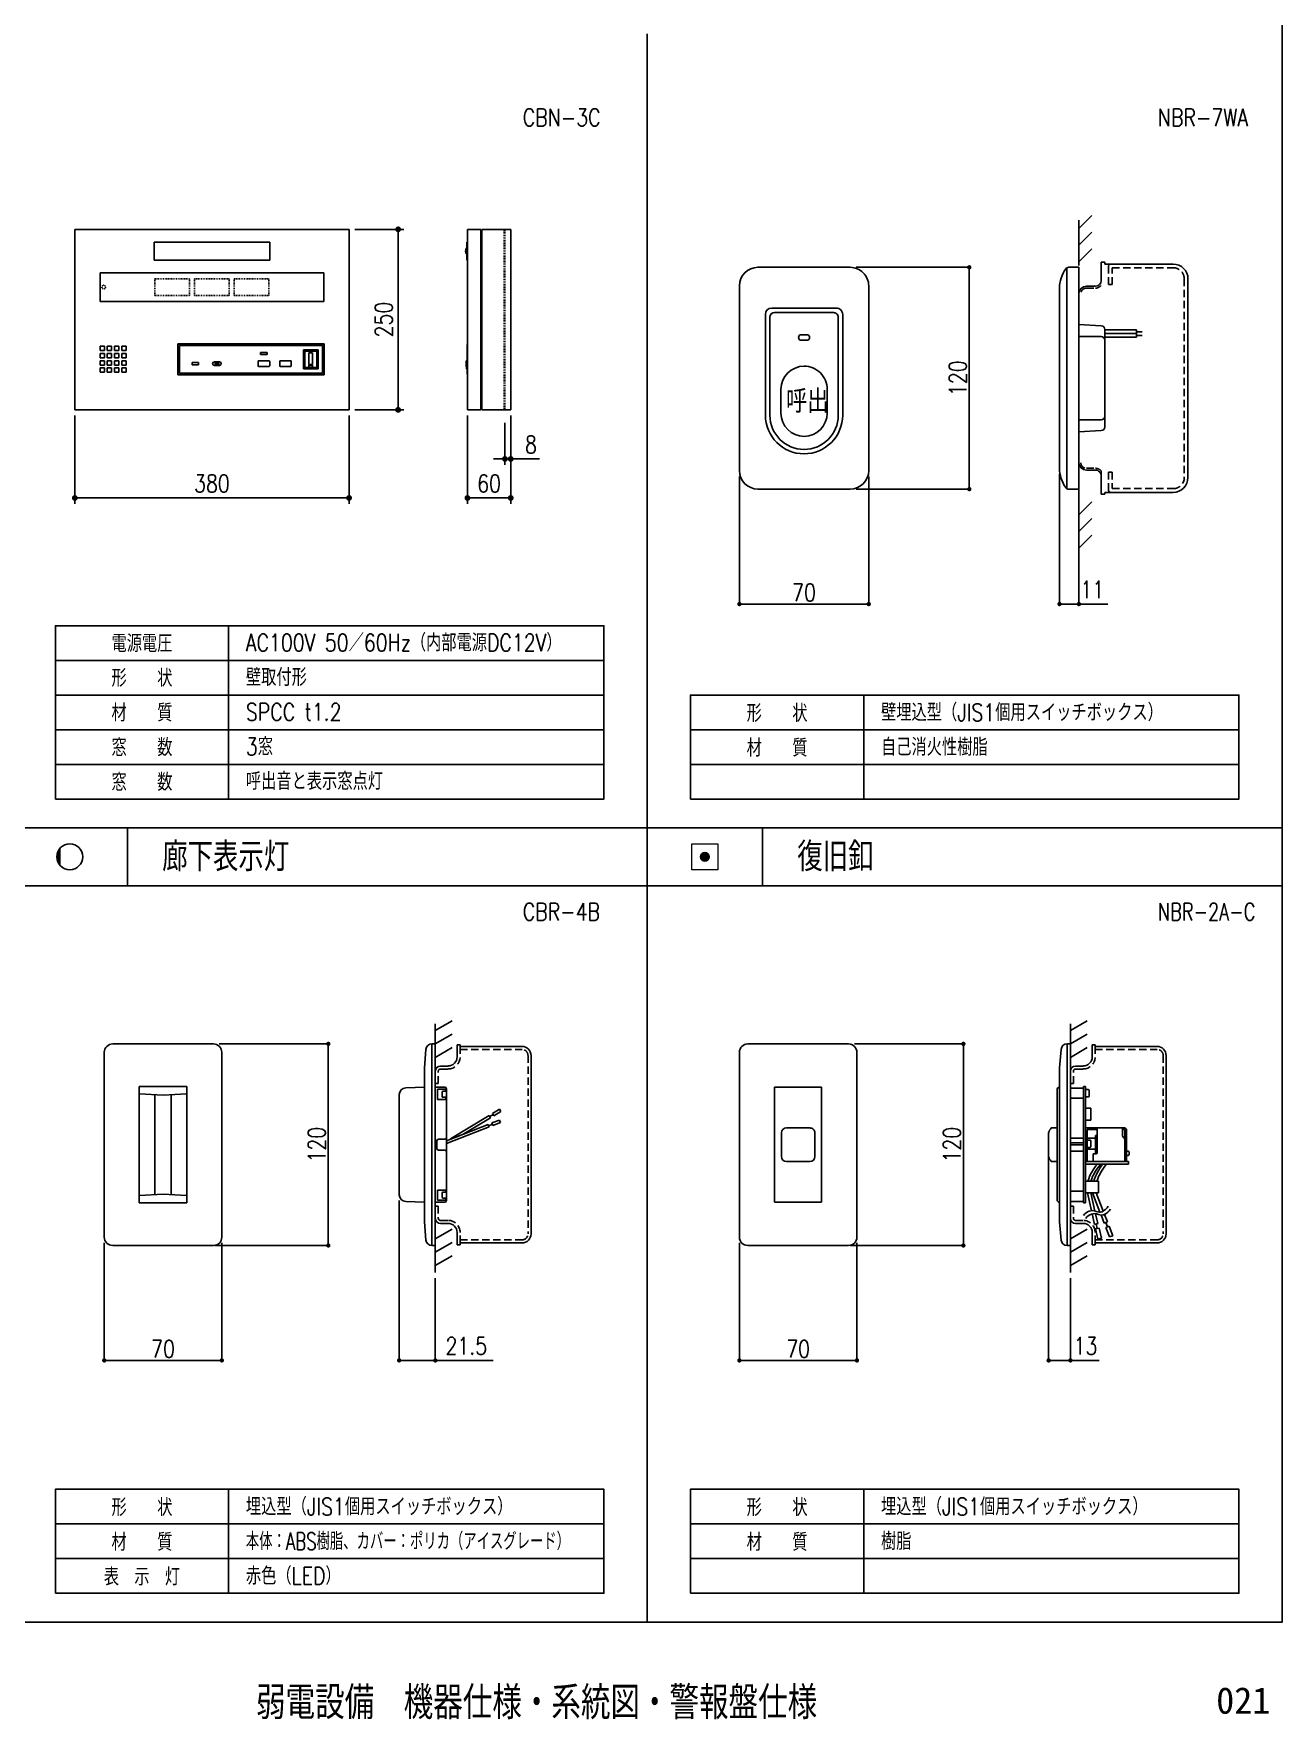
# Model space of a CAD drawing. Header units: millimetres. Extents: x 14 to 828, y 15 to 581.
# Drawn here: x 611.3 to 827.5, y 14.6 to 306.4 of the extents above; entities that cross this region are included whole.
import ezdxf
from ezdxf.enums import TextEntityAlignment as Align

# ---------------------------------------------------------------- set-up
doc = ezdxf.new("R2010")
doc.units = ezdxf.units.MM
doc.header["$LTSCALE"] = 0.2
doc.linetypes.add('AI9-LTYPE3', pattern=[1.411111, 0.705556, -0.705556])
doc.linetypes.add('HIDDEN', pattern=[9.525, 6.35, -3.175])
doc.layers.get('Defpoints').update_dxf_attribs({"color": 5})
for name, color, linetype in [('1_シンボル', 2, 'Continuous'), ('1_寸法', 7, 'Continuous'), ('1_文字', 3, 'Continuous'), ('1_表', 7, 'Continuous'), ('枠内記述', 3, 'Continuous')]:
    doc.layers.add(name, color=color, linetype=linetype)
doc.styles.add('Dim', font='simplex.shx', dxfattribs={"width": 0.8, "bigfont": 'extfont2.shx'})
doc.styles.get("Standard").update_dxf_attribs({"font": 'simplex.shx', "width": 0.8, "bigfont": 'extfont2.shx'})
doc.styles.add('ゴシック', font='MS Gothic.ttf', dxfattribs={"height": 4})
doc.dimstyles.new('1-1', dxfattribs={"dimtxt": 3, "dimasz": 0.75, "dimexe": 0, "dimexo": 1, "dimgap": 0.5, "dimtad": 1, "dimdec": 0, "dimtxsty": 'Dim', "dimblk": 'DOT', "dimcen": 2.5, "dimadec": 0, "dimazin": 0, "dimtfac": 1, "dimtdec": 0, "dimtix": 1, "dimtmove": 2, "dimatfit": 3, "dimldrblk": '引出', "dimfxl": 1, "dimlwd": -1, "dimlwe": -1, "dimarcsym": 0})
doc.dimstyles.new('1-1(10)', dxfattribs={"dimtxt": 3, "dimasz": 1, "dimexe": 1, "dimexo": 1, "dimgap": 1, "dimtad": 1, "dimdec": 0, "dimlfac": 10, "dimtxsty": 'Dim', "dimblk": 'DOT', "dimcen": 2.5, "dimclrd": 256, "dimclre": 256, "dimclrt": 256, "dimadec": 0, "dimazin": 0, "dimtfac": 1, "dimtdec": 0, "dimtix": 1, "dimtmove": 2, "dimatfit": 3, "dimldrblk": 'OPEN30', "dimfxl": 1, "dimlwd": -1, "dimlwe": -1, "dimarcsym": 1})

# ---------------------------------------------------------------- blocks, each defined once
blk = doc.blocks.new('復旧ボタン')
blk.add_hatch(color=0).paths.add_polyline_path([(50, 150, 1), (-50, 150, 1)])
at = {"color": 0, "lineweight": 0}
blk.add_lwpolyline([(-150, 300), (150, 300), (150, 0), (-150, 0)], close=True, dxfattribs=at)
at = {"color": 0}
blk.add_circle((0, 150), 50, dxfattribs=at)
blk = doc.blocks.new('_Dot')
at = {"color": 0, "linetype": 'ByBlock', "lineweight": -2}
blk.add_line((-0.5, 0), (-1, 0), dxfattribs=at)
at = {"color": 0, "linetype": 'ByBlock', "const_width": 0.5}
blk.add_lwpolyline([(-0.25, 0, 1), (0.25, 0, 1)], format="xyb", close=True, dxfattribs=at)
blk = doc.blocks.new('*D16')
at = {"layer": '1_寸法', "color": 0, "transparency": 16777216}
for p, q in [((753.67, 266), (773.29, 266)), ((773.29, 228.35), (773.29, 265.25)), ((753.67, 227.6), (773.29, 227.6))]:
    blk.add_line(p, q, dxfattribs=at)
at = {"layer": 'Defpoints', "color": 0, "transparency": 16777216}
for p in [(752.67, 266), (773.29, 266), (752.67, 227.6)]:
    blk.add_point(p, dxfattribs=at)
at = {"layer": '1_寸法', "color": 0, "transparency": 16777216, "xscale": 0.75, "yscale": 0.75, "zscale": 0.75}
for p, rotation in [((773.29, 266), 90), ((773.29, 227.6), 270)]:
    blk.add_blockref('_Dot', p, dxfattribs=dict(at, rotation=rotation))
at = {"layer": '1_寸法', "color": 0, "transparency": 16777216, "insert": (771.29, 246.8), "char_height": 3, "attachment_point": 5, "rotation": 90, "style": 'Dim'}
blk.add_mtext('120', dxfattribs=at)
blk = doc.blocks.new('引出')
at = {"color": 0, "linetype": 'ByBlock', "lineweight": -2}
for p, q in [((-3.86, 1.04), (0, 0)), ((0, 0), (-1, 0))]:
    blk.add_line(p, q, dxfattribs=at)
blk = doc.blocks.new('*D17')
at = {"layer": '1_寸法', "color": 0, "transparency": 16777216}
for p, q in [((733.47, 229.8), (733.47, 207.7)), ((755.87, 229.8), (755.87, 207.7)), ((734.22, 207.7), (755.12, 207.7))]:
    blk.add_line(p, q, dxfattribs=at)
at = {"layer": 'Defpoints', "color": 0, "transparency": 16777216}
for p in [(733.47, 230.8), (755.87, 230.8), (755.87, 207.7)]:
    blk.add_point(p, dxfattribs=at)
at = {"layer": '1_寸法', "color": 0, "transparency": 16777216, "xscale": 0.75, "yscale": 0.75, "zscale": 0.75, "rotation": 180}
blk.add_blockref('_Dot', (733.47, 207.7), dxfattribs=at)
at = {"layer": '1_寸法', "color": 0, "transparency": 16777216, "xscale": 0.75, "yscale": 0.75, "zscale": 0.75}
blk.add_blockref('_Dot', (755.87, 207.7), dxfattribs=at)
at = {"layer": '1_寸法', "color": 0, "transparency": 16777216, "insert": (744.67, 209.7), "char_height": 3, "attachment_point": 5, "style": 'Dim'}
blk.add_mtext('70', dxfattribs=at)
blk = doc.blocks.new('*D18')
at = {"layer": '1_寸法', "color": 0, "transparency": 16777216}
for p, q in [((788.92, 230.22), (788.92, 207.7)), ((792.28, 226.6), (792.28, 207.7)), ((789.67, 207.7), (791.53, 207.7))]:
    blk.add_line(p, q, dxfattribs=at)
at = {"layer": 'Defpoints', "color": 0, "transparency": 16777216}
for p in [(788.92, 231.22), (792.28, 227.6), (792.28, 207.7)]:
    blk.add_point(p, dxfattribs=at)
at = {"layer": '1_寸法', "color": 0, "transparency": 16777216, "xscale": 0.75, "yscale": 0.75, "zscale": 0.75, "rotation": 180}
blk.add_blockref('_Dot', (788.92, 207.7), dxfattribs=at)
at = {"layer": '1_寸法', "color": 0, "transparency": 16777216, "xscale": 0.75, "yscale": 0.75, "zscale": 0.75}
blk.add_blockref('_Dot', (792.28, 207.7), dxfattribs=at)
at = {"layer": '1_寸法', "color": 0, "transparency": 16777216, "insert": (794.6, 210.2), "char_height": 3, "attachment_point": 5, "style": 'Dim'}
blk.add_mtext('11', dxfattribs=at)
blk = doc.blocks.new('*D10')
at = {"layer": '1_寸法', "color": 0, "transparency": 16777216}
for p, q in [((753.38, 131.55), (772.27, 131.55)), ((772.27, 97.4), (772.27, 130.8)), ((752.65, 96.65), (772.27, 96.65))]:
    blk.add_line(p, q, dxfattribs=at)
at = {"layer": 'Defpoints', "color": 0, "transparency": 16777216}
for p in [(752.38, 131.55), (772.27, 131.55), (751.65, 96.65)]:
    blk.add_point(p, dxfattribs=at)
at = {"layer": '1_寸法', "color": 0, "transparency": 16777216, "xscale": 0.75, "yscale": 0.75, "zscale": 0.75}
for p, rotation in [((772.27, 131.55), 90), ((772.27, 96.65), 270)]:
    blk.add_blockref('_Dot', p, dxfattribs=dict(at, rotation=rotation))
at = {"layer": '1_寸法', "color": 0, "transparency": 16777216, "insert": (770.27, 114.1), "char_height": 3, "attachment_point": 5, "rotation": 90, "style": 'Dim'}
blk.add_mtext('120', dxfattribs=at)
blk = doc.blocks.new('*D11')
at = {"layer": '1_寸法', "color": 0, "transparency": 16777216}
for p, q in [((733.47, 97.1), (733.47, 76.75)), ((753.83, 97.1), (753.83, 76.75)), ((734.22, 76.75), (753.08, 76.75))]:
    blk.add_line(p, q, dxfattribs=at)
at = {"layer": 'Defpoints', "color": 0, "transparency": 16777216}
for p in [(733.47, 98.1), (753.83, 98.1), (753.83, 76.75)]:
    blk.add_point(p, dxfattribs=at)
at = {"layer": '1_寸法', "color": 0, "transparency": 16777216, "xscale": 0.75, "yscale": 0.75, "zscale": 0.75, "rotation": 180}
blk.add_blockref('_Dot', (733.47, 76.75), dxfattribs=at)
at = {"layer": '1_寸法', "color": 0, "transparency": 16777216, "xscale": 0.75, "yscale": 0.75, "zscale": 0.75}
blk.add_blockref('_Dot', (753.83, 76.75), dxfattribs=at)
at = {"layer": '1_寸法', "color": 0, "transparency": 16777216, "insert": (743.65, 78.75), "char_height": 3, "attachment_point": 5, "style": 'Dim'}
blk.add_mtext('70', dxfattribs=at)
blk = doc.blocks.new('*D12')
at = {"layer": '1_寸法', "color": 0, "transparency": 16777216}
for p, q in [((787.03, 113.1), (787.03, 76.75)), ((790.81, 90.99), (790.81, 76.75)), ((787.78, 76.75), (790.06, 76.75))]:
    blk.add_line(p, q, dxfattribs=at)
at = {"layer": 'Defpoints', "color": 0, "transparency": 16777216}
for p in [(787.03, 114.1), (790.81, 91.99), (790.81, 76.75)]:
    blk.add_point(p, dxfattribs=at)
at = {"layer": '1_寸法', "color": 0, "transparency": 16777216, "xscale": 0.75, "yscale": 0.75, "zscale": 0.75, "rotation": 180}
blk.add_blockref('_Dot', (787.03, 76.75), dxfattribs=at)
at = {"layer": '1_寸法', "color": 0, "transparency": 16777216, "xscale": 0.75, "yscale": 0.75, "zscale": 0.75}
blk.add_blockref('_Dot', (790.81, 76.75), dxfattribs=at)
at = {"layer": '1_寸法', "color": 0, "transparency": 16777216, "insert": (793.42, 79.25), "char_height": 3, "attachment_point": 5, "style": 'Dim'}
blk.add_mtext('13', dxfattribs=at)
blk = doc.blocks.new('IT-表示灯')
blk.add_hatch(color=0).paths.add_polyline_path([(34, 95, 0.173823), (0, 0, 0.173823), (34, -95)])
at = {"color": 0}
blk.add_line((34, -95), (34, 95), dxfattribs=at)
blk.add_circle((150, 0), 150, dxfattribs=at)
blk = doc.blocks.new('*D13')
at = {"layer": '1_寸法', "color": 0, "transparency": 16777216}
for p, q in [((643.38, 131.55), (662.27, 131.55)), ((662.27, 97.4), (662.27, 130.8)), ((642.65, 96.65), (662.27, 96.65))]:
    blk.add_line(p, q, dxfattribs=at)
at = {"layer": 'Defpoints', "color": 0, "transparency": 16777216}
for p in [(642.38, 131.55), (662.27, 131.55), (641.65, 96.65)]:
    blk.add_point(p, dxfattribs=at)
at = {"layer": '1_寸法', "color": 0, "transparency": 16777216, "xscale": 0.75, "yscale": 0.75, "zscale": 0.75}
for p, rotation in [((662.27, 131.55), 90), ((662.27, 96.65), 270)]:
    blk.add_blockref('_Dot', p, dxfattribs=dict(at, rotation=rotation))
at = {"layer": '1_寸法', "color": 0, "transparency": 16777216, "insert": (660.27, 114.1), "char_height": 3, "attachment_point": 5, "rotation": 90, "style": 'Dim'}
blk.add_mtext('120', dxfattribs=at)
blk = doc.blocks.new('*D14')
at = {"layer": '1_寸法', "color": 0, "transparency": 16777216}
for p, q in [((623.47, 97.1), (623.47, 76.75)), ((643.83, 97.1), (643.83, 76.75)), ((624.22, 76.75), (643.08, 76.75))]:
    blk.add_line(p, q, dxfattribs=at)
at = {"layer": 'Defpoints', "color": 0, "transparency": 16777216}
for p in [(623.47, 98.1), (643.83, 98.1), (643.83, 76.75)]:
    blk.add_point(p, dxfattribs=at)
at = {"layer": '1_寸法', "color": 0, "transparency": 16777216, "xscale": 0.75, "yscale": 0.75, "zscale": 0.75, "rotation": 180}
blk.add_blockref('_Dot', (623.47, 76.75), dxfattribs=at)
at = {"layer": '1_寸法', "color": 0, "transparency": 16777216, "xscale": 0.75, "yscale": 0.75, "zscale": 0.75}
blk.add_blockref('_Dot', (643.83, 76.75), dxfattribs=at)
at = {"layer": '1_寸法', "color": 0, "transparency": 16777216, "insert": (633.65, 78.75), "char_height": 3, "attachment_point": 5, "style": 'Dim'}
blk.add_mtext('70', dxfattribs=at)
blk = doc.blocks.new('*D15')
at = {"layer": '1_寸法', "color": 0, "transparency": 16777216}
for p, q in [((674.55, 104.43), (674.55, 76.75)), ((680.81, 90.99), (680.81, 76.75)), ((675.3, 76.75), (680.06, 76.75))]:
    blk.add_line(p, q, dxfattribs=at)
at = {"layer": 'Defpoints', "color": 0, "transparency": 16777216}
for p in [(674.55, 105.43), (680.81, 91.99), (680.81, 76.75)]:
    blk.add_point(p, dxfattribs=at)
at = {"layer": '1_寸法', "color": 0, "transparency": 16777216, "xscale": 0.75, "yscale": 0.75, "zscale": 0.75, "rotation": 180}
blk.add_blockref('_Dot', (674.55, 76.75), dxfattribs=at)
at = {"layer": '1_寸法', "color": 0, "transparency": 16777216, "xscale": 0.75, "yscale": 0.75, "zscale": 0.75}
blk.add_blockref('_Dot', (680.81, 76.75), dxfattribs=at)
at = {"layer": '1_寸法', "color": 0, "transparency": 16777216, "insert": (686.18, 79.25), "char_height": 3, "attachment_point": 5, "style": 'Dim'}
blk.add_mtext('21.5', dxfattribs=at)
blk = doc.blocks.new('_Open30')
at = {"color": 0, "linetype": 'ByBlock', "lineweight": -2}
for p, q in [((-1, 0.27), (0, 0)), ((0, 0), (-1, -0.27)), ((0, 0), (-1, 0))]:
    blk.add_line(p, q, dxfattribs=at)
blk = doc.blocks.new('*D20')
at = {"layer": '1_寸法', "transparency": 16777216}
for p, q in [((666.87, 272.57), (675.37, 272.57)), ((674.37, 271.57), (674.37, 242.32)), ((666.87, 241.32), (675.37, 241.32))]:
    blk.add_line(p, q, dxfattribs=at)
at = {"layer": 'Defpoints', "color": 0, "transparency": 16777216}
for p in [(665.87, 272.57), (665.87, 241.32), (674.37, 241.32)]:
    blk.add_point(p, dxfattribs=at)
at = {"layer": '1_寸法', "transparency": 16777216}
for p, rotation in [((674.37, 272.57), 90), ((674.37, 241.32), 270)]:
    blk.add_blockref('_Dot', p, dxfattribs=dict(at, rotation=rotation))
at = {"layer": '1_寸法', "transparency": 16777216, "insert": (671.87, 256.95), "char_height": 3, "attachment_point": 5, "rotation": 90, "style": 'Dim'}
blk.add_mtext('250', dxfattribs=at)

msp = doc.modelspace()

# ---------------------------------------------------------------- linework, layer by layer
at = {"layer": '1_シンボル', "color": 7, "linetype": 'Continuous'}
for p, q in [((792.28, 272.72), (794.54, 274.98)), ((792.28, 274.16), (792.28, 266.32)), ((792.28, 269.84), (794.54, 272.1)), ((792.28, 266.96), (794.54, 269.22)), ((736.67, 266), (752.67, 266)), ((790.2, 265.91), (790.2, 227.6)), ((790.51, 266), (792.28, 266)), ((792.28, 266), (792.28, 256.08)), ((796.12, 263.68), (796.12, 266.88)), ((796.12, 266.88), (796.76, 266.88)), ((796.76, 266.56), (796.76, 266.88)), ((796.76, 266.56), (808.6, 266.56)), ((733.47, 262.8), (733.47, 230.8)), ((755.87, 262.8), (755.87, 230.8)), ((793.56, 262.72), (795.16, 262.72)), ((797.4, 263.04), (798.04, 263.04)), ((811.16, 264), (811.16, 229.6)), ((788.92, 262.38), (788.92, 231.22)), ((737.98, 257.84), (737.98, 240.4)), ((738.75, 257.36), (738.75, 240.4)), ((739.07, 258.92), (750.27, 258.92)), ((739.55, 258.16), (749.79, 258.16)), ((750.59, 257.36), (750.59, 240.4)), ((751.36, 257.84), (751.36, 240.4)), ((744.19, 254.32), (745.15, 254.32)), ((792.28, 256.08), (796.15, 255.87)), ((792.28, 256.08), (792.28, 237.52)), ((792.28, 254), (796.12, 254)), ((796.76, 255.23), (796.76, 238.36)), ((796.76, 255.17), (802.26, 255.17)), ((796.76, 254.53), (802.26, 254.53)), ((796.76, 253.89), (802.26, 253.89)), ((802.26, 255.17), (802.26, 253.89)), ((802.26, 254.85), (803.22, 254.85)), ((802.26, 254.21), (803.22, 254.21)), ((744.19, 253.36), (745.15, 253.36)), ((740.67, 244.88), (740.67, 240.72)), ((748.67, 244.88), (748.67, 240.72)), ((792.28, 239.6), (796.12, 239.6)), ((792.28, 237.52), (796.15, 237.72)), ((792.28, 237.52), (792.28, 227.6)), ((793.56, 230.88), (795.16, 230.88)), ((796.12, 230.76), (796.12, 226.72)), ((797.4, 230.56), (798.04, 230.56)), ((736.67, 227.6), (752.67, 227.6)), ((790.51, 227.6), (792.28, 227.6)), ((792.28, 216.55), (792.28, 227.6)), ((792.28, 223.12), (794.54, 225.38)), ((796.12, 226.72), (796.76, 226.72)), ((796.76, 227.04), (796.76, 226.72)), ((796.76, 227.04), (808.6, 227.04)), ((792.28, 220.24), (794.54, 222.5)), ((792.28, 217.36), (794.54, 219.62)), ((680.81, 133.87), (683.71, 135.55)), ((680.81, 135.04), (680.81, 131.55)), ((624.93, 131.55), (642.38, 131.55)), ((680.22, 131.55), (680.22, 96.65)), ((680.22, 131.55), (680.81, 131.55)), ((680.81, 131.55), (683.71, 133.23)), ((680.81, 131.55), (680.81, 124.06)), ((684.59, 131.4), (684.59, 129.29)), ((684.59, 131.4), (685.11, 131.4)), ((685.11, 131.11), (685.11, 131.4)), ((623.47, 130.09), (623.47, 98.1)), ((643.83, 130.09), (643.83, 98.1)), ((678.92, 127.43), (679.19, 130.6)), ((680.81, 129.22), (683.71, 130.9)), ((685.11, 131.11), (695.83, 131.11)), ((697.38, 129.55), (697.38, 98.65)), ((678.92, 127.43), (678.92, 124.04)), ((680.81, 124.71), (680.81, 126.85)), ((681.68, 127.72), (683.02, 127.72)), ((629.51, 104.03), (629.51, 124.16)), ((637.8, 124.16), (629.51, 124.16)), ((629.58, 122.89), (633.7, 122.7)), ((632.22, 122.73), (632.22, 105.47)), ((633.7, 122.7), (637.72, 122.89)), ((635.08, 122.73), (635.08, 105.47)), ((637.8, 124.16), (637.8, 104.03)), ((674.55, 122.77), (674.55, 105.43)), ((675.68, 123.93), (678.92, 124.04)), ((678.92, 124.04), (678.92, 104.15)), ((680.81, 104.14), (680.81, 124.06)), ((680.81, 124.06), (682.44, 124.06)), ((681.16, 123.69), (681.16, 121.95)), ((681.16, 123.69), (682.61, 123.69)), ((682, 123.2), (682, 122.44)), ((682.61, 123.35), (682.14, 123.35)), ((682.61, 123.69), (682.61, 123.35)), ((682.73, 123.77), (682.73, 104.43)), ((681.16, 121.95), (682.61, 121.95)), ((682.61, 122.3), (682.14, 122.3)), ((682.61, 122.3), (682.61, 121.95)), ((681.07, 114.74), (681.07, 113.46)), ((681.36, 115.03), (682.44, 115.03)), ((681.36, 113.17), (682.44, 113.17)), ((629.58, 105.3), (633.68, 105.55)), ((633.68, 105.55), (637.72, 105.3)), ((681.16, 106.24), (682.61, 106.24)), ((681.16, 106.24), (681.16, 104.5)), ((682, 105.75), (682, 104.99)), ((682.14, 105.9), (682.61, 105.9)), ((682.61, 106.24), (682.61, 105.9)), ((629.51, 104.03), (637.8, 104.03)), ((675.68, 104.26), (678.92, 104.15)), ((678.92, 104.15), (678.92, 100.76)), ((680.81, 104.14), (680.81, 96.65)), ((680.81, 104.14), (682.44, 104.14)), ((680.81, 103.48), (680.81, 101.34)), ((681.16, 104.5), (682.61, 104.5)), ((682.14, 104.85), (682.61, 104.85)), ((682.61, 104.85), (682.61, 104.5)), ((678.92, 100.76), (679.19, 97.59)), ((680.81, 97.81), (683.71, 99.49)), ((681.68, 100.47), (683.02, 100.47)), ((624.93, 96.65), (642.38, 96.65)), ((680.22, 96.65), (680.81, 96.65)), ((680.81, 95.48), (683.71, 97.16)), ((680.81, 96.65), (680.81, 91.99)), ((684.59, 96.79), (684.59, 98.91)), ((684.59, 96.79), (685.11, 96.79)), ((685.11, 97.08), (695.83, 97.08)), ((685.11, 97.08), (685.11, 96.79)), ((680.81, 93.16), (683.71, 94.84))]:
    msp.add_line(p, q, dxfattribs=at)
at = {"layer": '1_シンボル', "color": 7}
for p, q in [((618.37, 272.57), (665.87, 272.57)), ((665.87, 272.57), (618.37, 272.57)), ((618.37, 272.57), (618.37, 241.32)), ((618.37, 241.32), (618.37, 272.57)), ((665.87, 272.57), (665.87, 241.32)), ((665.87, 241.32), (665.87, 272.57)), ((686.37, 272.57), (686.37, 270.38)), ((686.37, 272.57), (688.7, 272.57)), ((688.7, 272.57), (688.7, 241.32)), ((688.87, 272.57), (688.87, 241.32)), ((688.87, 272.57), (693.87, 272.57)), ((693.87, 272.57), (693.87, 241.32)), ((632.12, 270.38), (652.12, 270.38)), ((632.12, 267.26), (632.12, 270.38)), ((652.12, 267.26), (652.12, 270.38)), ((686.24, 270.38), (686.24, 269.29)), ((686.24, 270.38), (686.37, 270.38)), ((686.24, 269.29), (686.24, 268.35)), ((686.37, 270.38), (686.37, 267.26)), ((632.12, 267.26), (652.12, 267.26)), ((686.24, 268.35), (686.24, 267.26)), ((686.24, 267.26), (686.37, 267.26)), ((686.37, 267.26), (686.37, 252.69)), ((622.74, 265.07), (661.49, 265.07)), ((622.74, 260.07), (622.74, 265.07)), ((661.49, 260.07), (661.49, 265.07)), ((622.74, 260.07), (661.49, 260.07)), ((623.5, 252.33), (622.74, 252.33)), ((622.74, 252.33), (622.74, 251.57)), ((623.5, 251.57), (622.74, 251.57)), ((623.5, 251.08), (622.74, 251.08)), ((622.74, 251.08), (622.74, 250.32)), ((623.5, 252.33), (623.5, 251.57)), ((623.5, 251.08), (623.5, 250.32)), ((623.99, 252.33), (623.99, 251.57)), ((624.75, 252.33), (623.99, 252.33)), ((624.75, 251.57), (623.99, 251.57)), ((624.75, 251.08), (623.99, 251.08)), ((623.99, 251.08), (623.99, 250.32)), ((624.75, 252.33), (624.75, 251.57)), ((624.75, 251.08), (624.75, 250.32)), ((625.24, 252.33), (625.24, 251.57)), ((625.24, 252.33), (626, 252.33)), ((625.24, 251.57), (626, 251.57)), ((625.24, 251.08), (625.24, 250.32)), ((625.24, 251.08), (626, 251.08)), ((626, 252.33), (626, 251.57)), ((626, 251.08), (626, 250.32)), ((626.49, 252.33), (626.49, 251.57)), ((626.49, 252.33), (627.25, 252.33)), ((626.49, 251.57), (627.25, 251.57)), ((626.49, 251.08), (626.49, 250.32)), ((626.49, 251.08), (627.25, 251.08)), ((627.25, 252.33), (627.25, 251.57)), ((627.25, 251.08), (627.25, 250.32)), ((661.53, 252.73), (636.2, 252.73)), ((636.2, 247.41), (636.2, 252.73)), ((636.24, 247.51), (636.24, 252.63)), ((661.43, 252.7), (636.3, 252.7)), ((661.24, 252.45), (636.49, 252.45)), ((636.49, 247.7), (636.49, 252.45)), ((650.55, 251.26), (651.68, 251.26)), ((650.55, 250.88), (650.55, 251.26)), ((651.68, 250.88), (651.68, 251.26)), ((657.97, 248.48), (657.97, 251.66)), ((660.45, 251.72), (658.03, 251.72)), ((660.37, 251.57), (658.12, 251.57)), ((658.12, 248.57), (658.12, 251.57)), ((660.27, 251.48), (658.21, 251.48)), ((658.21, 248.67), (658.21, 251.48)), ((659.55, 251.2), (658.93, 251.2)), ((658.93, 249.2), (658.93, 251.2)), ((659.55, 249.2), (659.55, 251.2)), ((660.27, 248.67), (660.27, 251.48)), ((660.37, 248.57), (660.37, 251.57)), ((660.52, 248.48), (660.52, 251.66)), ((661.24, 247.7), (661.24, 252.45)), ((661.49, 247.51), (661.49, 252.63)), ((661.53, 247.41), (661.53, 252.73)), ((686.33, 252.63), (686.33, 249.82)), ((686.37, 252.69), (686.37, 247.45)), ((623.5, 250.32), (622.74, 250.32)), ((623.5, 249.83), (622.74, 249.83)), ((622.74, 249.07), (622.74, 249.83)), ((623.5, 249.07), (622.74, 249.07)), ((623.5, 248.58), (622.74, 248.58)), ((622.74, 247.82), (622.74, 248.58)), ((623.5, 249.07), (623.5, 249.83)), ((623.5, 247.82), (623.5, 248.58)), ((624.75, 250.32), (623.99, 250.32)), ((624.75, 249.83), (623.99, 249.83)), ((623.99, 249.07), (623.99, 249.83)), ((624.75, 249.07), (623.99, 249.07)), ((624.75, 248.58), (623.99, 248.58)), ((623.99, 247.82), (623.99, 248.58)), ((624.75, 249.07), (624.75, 249.83)), ((624.75, 247.82), (624.75, 248.58)), ((625.24, 250.32), (626, 250.32)), ((625.24, 249.07), (625.24, 249.83)), ((625.24, 249.83), (626, 249.83)), ((625.24, 249.07), (626, 249.07)), ((625.24, 247.82), (625.24, 248.58)), ((625.24, 248.58), (626, 248.58)), ((626, 249.07), (626, 249.83)), ((626, 247.82), (626, 248.58)), ((626.49, 250.32), (627.25, 250.32)), ((626.49, 249.07), (626.49, 249.83)), ((626.49, 249.83), (627.25, 249.83)), ((626.49, 249.07), (627.25, 249.07)), ((626.49, 247.82), (626.49, 248.58)), ((626.49, 248.58), (627.25, 248.58)), ((627.25, 249.07), (627.25, 249.83)), ((627.25, 247.82), (627.25, 248.58)), ((638.68, 249.51), (639.8, 249.51)), ((638.68, 249.13), (638.68, 249.51)), ((638.68, 249.13), (639.8, 249.13)), ((639.8, 249.13), (639.8, 249.51)), ((642.55, 249.63), (643.43, 249.63)), ((642.55, 249.01), (643.43, 249.01)), ((642.87, 249.51), (643.12, 249.51)), ((642.87, 249.13), (643.12, 249.13)), ((642.96, 249.51), (642.96, 249.13)), ((643.02, 249.51), (643.02, 249.13)), ((650.12, 248.95), (650.12, 249.7)), ((650.24, 249.82), (651.99, 249.82)), ((650.24, 248.82), (651.99, 248.82)), ((650.55, 250.88), (651.68, 250.88)), ((652.12, 248.95), (652.12, 249.7)), ((653.87, 248.95), (653.87, 249.7)), ((653.99, 249.82), (655.74, 249.82)), ((653.99, 248.82), (655.74, 248.82)), ((655.87, 248.95), (655.87, 249.7)), ((660.45, 248.42), (658.03, 248.42)), ((658.93, 248.57), (658.12, 248.57)), ((658.93, 248.67), (658.21, 248.67)), ((658.93, 249.2), (659.55, 249.2)), ((659.55, 249.07), (658.93, 249.07)), ((658.93, 248.5), (658.93, 249.07)), ((659.55, 248.7), (658.93, 248.7)), ((659.49, 248.44), (658.99, 248.44)), ((659.55, 248.5), (659.55, 249.07)), ((660.27, 248.67), (659.55, 248.67)), ((660.37, 248.57), (659.55, 248.57)), ((686.14, 249.76), (686.14, 248.88)), ((686.18, 248.68), (686.18, 248.5)), ((686.19, 248.72), (686.23, 248.82)), ((686.2, 249.82), (686.33, 249.82)), ((686.2, 248.82), (686.23, 248.82)), ((686.23, 248.82), (686.33, 249.07)), ((686.28, 248.44), (686.24, 248.44)), ((686.28, 248.44), (686.33, 248.6)), ((686.33, 249.82), (686.33, 248.6)), ((686.33, 248.6), (686.33, 247.51)), ((623.5, 247.82), (622.74, 247.82)), ((624.75, 247.82), (623.99, 247.82)), ((625.24, 247.82), (626, 247.82)), ((626.49, 247.82), (627.25, 247.82)), ((661.53, 247.41), (636.2, 247.41)), ((661.43, 247.45), (636.3, 247.45)), ((661.24, 247.7), (636.49, 247.7)), ((686.37, 247.45), (686.37, 241.32)), ((618.37, 241.32), (665.87, 241.32)), ((665.87, 241.32), (618.37, 241.32)), ((686.37, 241.32), (688.7, 241.32)), ((688.87, 241.32), (693.87, 241.32)), ((690.72, 119.52), (691.92, 120.25)), ((690.96, 119.12), (692.16, 119.85)), ((691.92, 120.25), (692.16, 119.85)), ((682.73, 114.78), (689.97, 117.61)), ((682.73, 114.3), (690.14, 117.17)), ((683.46, 115.1), (690.13, 119.16)), ((685.72, 115.95), (690.37, 118.76)), ((689.97, 117.61), (690.14, 117.17)), ((690.05, 117.39), (690.7, 117.64)), ((690.13, 119.16), (690.37, 118.76)), ((690.25, 118.96), (690.84, 119.32)), ((690.62, 117.86), (691.92, 118.37)), ((690.62, 117.86), (690.79, 117.43)), ((690.72, 119.52), (690.96, 119.12)), ((690.79, 117.43), (692.09, 117.93)), ((691.92, 118.37), (692.09, 117.93))]:
    msp.add_line(p, q, dxfattribs=at)
at = {"layer": '1_シンボル', "color": 7, "linetype": 'AI9-LTYPE3'}
for p, q in [((692.72, 272.42), (692.72, 241.47)), ((692.72, 272.42), (692.87, 272.42)), ((692.87, 272.42), (692.87, 241.47)), ((632.24, 264.01), (638.24, 264.01)), ((632.24, 261.13), (632.24, 264.01)), ((638.24, 261.13), (638.24, 264.01)), ((639.12, 264.01), (645.12, 264.01)), ((639.12, 261.13), (639.12, 264.01)), ((645.12, 261.13), (645.12, 264.01)), ((645.99, 264.01), (651.99, 264.01)), ((645.99, 261.13), (645.99, 264.01)), ((651.99, 261.13), (651.99, 264.01)), ((632.24, 261.13), (638.24, 261.13)), ((639.12, 261.13), (645.12, 261.13)), ((645.99, 261.13), (651.99, 261.13)), ((692.72, 241.47), (692.87, 241.47))]:
    msp.add_line(p, q, dxfattribs=at)
at = {"layer": '1_シンボル', "color": 7, "linetype": 'HIDDEN'}
for p, q in [((797.4, 263.04), (797.4, 266.24)), ((798.04, 265.92), (808.6, 265.92)), ((798.04, 263.04), (798.04, 265.92)), ((810.52, 264), (810.52, 229.6)), ((793.56, 262.4), (795.16, 262.4)), ((793.56, 231.2), (795.16, 231.2)), ((797.4, 230.56), (797.4, 227.36)), ((798.04, 230.56), (798.04, 227.68)), ((798.04, 227.68), (808.6, 227.68)), ((685.11, 131.11), (685.11, 129.29)), ((685.11, 130.59), (695.83, 130.59)), ((696.86, 129.55), (696.86, 98.65)), ((681.33, 124.71), (681.33, 126.85)), ((681.68, 127.2), (683.02, 127.2)), ((680.81, 124.71), (681.33, 124.71)), ((680.81, 103.48), (681.33, 103.48)), ((681.33, 103.48), (681.33, 101.34)), ((681.68, 100.99), (683.02, 100.99)), ((685.11, 97.08), (685.11, 98.91)), ((685.11, 97.6), (695.83, 97.6))]:
    msp.add_line(p, q, dxfattribs=at)
at = {"layer": '1_シンボル', "color": 7, "linetype": 'Continuous', "lineweight": -3}
for p, q in [((790.81, 133.87), (793.71, 135.55)), ((790.81, 135.04), (790.81, 131.55)), ((734.93, 131.55), (752.38, 131.55)), ((790.22, 131.55), (790.22, 96.65)), ((790.22, 131.55), (790.81, 131.55)), ((790.81, 131.55), (793.71, 133.23)), ((790.81, 131.55), (790.81, 125.58)), ((794.59, 131.4), (794.59, 129.29)), ((794.59, 131.4), (795.11, 131.4)), ((795.11, 131.11), (795.11, 131.4)), ((733.47, 130.09), (733.47, 98.1)), ((753.83, 130.09), (753.83, 98.1)), ((788.92, 127.43), (789.19, 130.6)), ((790.81, 129.22), (793.71, 130.9)), ((795.11, 131.11), (805.83, 131.11)), ((807.38, 129.55), (807.38, 98.65)), ((788.92, 127.43), (788.92, 100.76)), ((790.81, 124.71), (790.81, 126.85)), ((790.81, 125.58), (790.81, 102.61)), ((791.68, 127.72), (793.02, 127.72)), ((739.58, 124.06), (747.72, 124.06)), ((739.58, 124.06), (739.58, 104.14)), ((747.72, 124.06), (747.72, 104.14)), ((788.48, 123.62), (788.48, 104.57)), ((790.81, 123.9), (793.05, 123.9)), ((793.05, 104.01), (793.05, 124.18)), ((793.05, 124.18), (793.42, 124.18)), ((793.42, 124.18), (793.42, 104.01)), ((793.94, 123.65), (793.42, 123.65)), ((794.05, 123.54), (794.05, 122.48)), ((790.81, 122.13), (793.05, 122.13)), ((793.94, 122.37), (793.42, 122.37)), ((793.42, 120.45), (794.33, 120.45)), ((794.33, 120.45), (794.33, 118.32)), ((741.62, 117.01), (745.69, 117.01)), ((787.46, 117.01), (788.48, 117.01)), ((794.33, 118.32), (793.42, 118.32)), ((793.42, 117), (800.17, 117)), ((795.43, 116.74), (793.73, 116.74)), ((793.73, 116.74), (793.73, 111.19)), ((795.43, 117), (795.43, 112.69)), ((799.82, 117), (799.82, 115.8)), ((799.82, 116.74), (800.1, 116.74)), ((740.74, 116.13), (740.74, 112.06)), ((746.56, 116.13), (746.56, 112.06)), ((787.03, 116.13), (787.03, 112.06)), ((790.81, 115.25), (793.05, 115.25)), ((790.81, 114.43), (793.05, 114.43)), ((790.81, 114.1), (793.05, 114.1)), ((793.73, 115.25), (795.13, 115.25)), ((794.23, 114.91), (793.73, 114.91)), ((794.36, 114.8), (794.36, 113.73)), ((795.43, 115.69), (795.13, 115.69)), ((795.13, 115.69), (795.13, 112.53)), ((799.88, 115.51), (800, 115.37)), ((800.21, 116.61), (800.21, 111.19)), ((800.52, 116.66), (800.52, 111.19)), ((741.62, 111.19), (745.69, 111.19)), ((787.46, 111.19), (788.48, 111.19)), ((790.81, 113), (793.05, 113)), ((800.87, 111.19), (793.42, 111.19)), ((794.23, 113.62), (793.73, 113.62)), ((795.13, 113.35), (793.73, 113.35)), ((794.74, 112.41), (794.74, 111.19)), ((795.32, 112.53), (794.85, 112.53)), ((800.52, 112.98), (800.87, 112.98)), ((800.52, 112.23), (800.87, 112.23)), ((800.87, 110.74), (800.87, 111.19)), ((800.99, 112.87), (800.99, 112.34)), ((793.42, 110.74), (800.87, 110.74)), ((790.81, 106.07), (793.05, 106.07)), ((793.42, 107.78), (795.65, 107.78)), ((795.65, 105.78), (793.42, 105.78)), ((793.74, 105.78), (794.46, 102.67)), ((795.06, 102.61), (794.33, 105.78)), ((794.62, 105.78), (795.92, 102.44)), ((795.29, 105.78), (796.5, 102.61)), ((795.65, 107.78), (795.65, 105.78)), ((739.58, 104.14), (747.72, 104.14)), ((790.81, 104.29), (793.05, 104.29)), ((790.81, 103.48), (790.81, 101.34)), ((790.81, 102.61), (790.81, 96.65)), ((793.42, 104.01), (793.05, 104.01)), ((795.57, 100.44), (795.17, 102.15)), ((788.92, 100.76), (789.19, 97.59)), ((790.81, 97.81), (793.71, 99.49)), ((791.68, 100.47), (793.02, 100.47)), ((794.59, 102.12), (795, 100.3)), ((795, 100.3), (795.57, 100.44)), ((795.14, 99.51), (795.8, 99.66)), ((795.14, 99.51), (795.55, 97.75)), ((795.46, 99.58), (795.29, 100.37)), ((795.8, 99.66), (796.16, 97.9)), ((796.12, 101.93), (796.67, 100.52)), ((796.67, 100.52), (797.21, 100.73)), ((796.73, 102.01), (797.21, 100.73)), ((797.23, 99.88), (796.94, 100.63)), ((796.96, 99.77), (797.5, 99.98)), ((796.96, 99.77), (797.59, 98.12)), ((797.5, 99.98), (798.13, 98.33)), ((734.93, 96.65), (752.38, 96.65)), ((790.22, 96.65), (790.81, 96.65)), ((790.81, 95.48), (793.71, 97.16)), ((790.81, 96.65), (790.81, 91.99)), ((794.59, 96.79), (794.59, 98.91)), ((794.59, 96.79), (795.11, 96.79)), ((795.11, 97.08), (805.83, 97.08)), ((795.11, 97.08), (795.11, 96.79)), ((795.55, 97.75), (796.16, 97.9)), ((797.59, 98.12), (798.13, 98.33)), ((790.81, 93.16), (793.71, 94.84))]:
    msp.add_line(p, q, dxfattribs=at)
at = {"layer": '1_シンボル', "color": 7, "linetype": 'HIDDEN', "lineweight": -3}
for p, q in [((795.11, 131.11), (795.11, 129.29)), ((795.11, 130.59), (805.83, 130.59)), ((806.86, 129.55), (806.86, 98.65)), ((791.33, 124.71), (791.33, 126.85)), ((791.68, 127.2), (793.02, 127.2)), ((790.81, 124.71), (791.33, 124.71)), ((790.81, 103.48), (791.33, 103.48)), ((791.33, 103.48), (791.33, 101.34)), ((791.68, 100.99), (793.02, 100.99)), ((795.11, 97.08), (795.11, 98.91)), ((795.11, 97.6), (805.83, 97.6))]:
    msp.add_line(p, q, dxfattribs=at)
at = {"layer": '1_シンボル', "color": 7, "linetype": 'AI9-LTYPE3'}
msp.add_circle((623.37, 262.57), 0.313, dxfattribs=at)
at = {"layer": '1_シンボル', "color": 7, "linetype": 'Continuous'}
for centre, radius, start, end in [((736.67, 262.8), 3.2, 90.0002, 180), ((752.67, 262.8), 3.2, 0, 90.0002), ((794.68, 262.38), 5.76, 144.401, 180), ((790.51, 265.36), 0.64, 90.0002, 144.402), ((797.72, 266.24), 0.32, 90.0002, 180), ((808.6, 264), 2.56, 0, 90.0002), ((793.56, 261.44), 1.28, 90.0002, 180), ((795.16, 263.68), 0.96, 270, 0), ((739.07, 257.84), 1.09, 90.0002, 180), ((739.55, 257.36), 0.8, 90.0002, 180), ((749.79, 257.36), 0.8, 0, 90.0002), ((750.27, 257.84), 1.09, 0, 90.0002), ((744.19, 253.84), 0.48, 90.0002, 180), ((745.15, 253.84), 0.48, 0, 90.0002), ((796.12, 253.36), 0.64, 0, 90.0002), ((796.12, 255.23), 0.64, 0, 87.0002), ((744.19, 253.84), 0.48, 180, 270), ((745.15, 253.84), 0.48, 270, 0), ((744.67, 244.88), 4, 90.0002, 180), ((744.67, 244.88), 4, 0, 90.0002), ((744.67, 240.4), 6.69, 180, 0), ((744.67, 240.4), 5.92, 180, 0), ((744.67, 240.72), 4, 180, 270), ((744.67, 240.72), 4, 270, 0), ((796.12, 240.24), 0.64, 270, 0), ((796.12, 238.36), 0.64, 273, 0), ((736.67, 230.8), 3.2, 180, 270), ((752.67, 230.8), 3.2, 270, 0), ((794.68, 231.22), 5.76, 180, 215.599), ((793.56, 232.16), 1.28, 180, 270), ((795.16, 229.92), 0.96, 0, 90.0002), ((790.51, 228.24), 0.64, 215.599, 270), ((808.6, 229.6), 2.56, 270, 0), ((797.72, 227.36), 0.32, 180, 270), ((624.93, 130.09), 1.45, 90.0002, 180), ((642.38, 130.09), 1.45, 0, 90.0002), ((680.22, 130.51), 1.04, 90.0002, 175), ((683.02, 129.29), 1.56, 270, 0), ((695.82, 129.55), 1.56, 0, 90.0002), ((681.68, 126.85), 0.872, 90, 180), ((675.72, 122.77), 1.16, 92, 180), ((682.14, 123.2), 0.145, 90, 180), ((682.44, 123.77), 0.291, 0, 90), ((682.14, 122.44), 0.145, 180, 270), ((681.36, 114.74), 0.291, 90, 180), ((682.44, 115.32), 0.291, 270, 0), ((681.36, 113.46), 0.291, 180, 270), ((682.44, 112.88), 0.291, 0, 90), ((675.72, 105.43), 1.16, 180, 268), ((682.14, 105.75), 0.145, 90, 180), ((682.14, 104.99), 0.145, 180, 270), ((682.44, 104.43), 0.291, 270, 0), ((681.68, 101.34), 0.872, 180, 270), ((683.02, 98.91), 1.56, 0, 90), ((624.93, 98.1), 1.45, 180, 270), ((642.38, 98.1), 1.45, 270, 0), ((680.22, 97.68), 1.04, 185, 270), ((695.82, 98.65), 1.56, 270, 0)]:
    msp.add_arc(centre, radius, start, end, dxfattribs=at)
at = {"layer": '1_シンボル', "color": 7, "linetype": 'HIDDEN'}
for centre, radius, start, end in [((808.6, 264), 1.92, 0, 90.0002), ((795.16, 263.68), 1.28, 270, 318.59), ((793.56, 261.44), 0.96, 90.0002, 180), ((793.56, 232.16), 0.96, 180, 270), ((795.16, 229.92), 1.28, 41.4097, 90.0002), ((808.6, 229.6), 1.92, 270, 0), ((683.02, 129.29), 2.08, 270, 0), ((695.82, 129.55), 1.04, 0, 90.0002), ((681.68, 126.85), 0.351, 90, 180), ((681.68, 101.34), 0.351, 180, 270), ((683.02, 98.91), 2.08, 0, 90), ((695.82, 98.65), 1.04, 270, 0)]:
    msp.add_arc(centre, radius, start, end, dxfattribs=at)
at = {"layer": '1_シンボル', "color": 7}
for centre, radius, start, end in [((636.3, 252.63), 0.0625, 90, 180), ((658.03, 251.66), 0.0625, 90, 180), ((660.45, 251.66), 0.0625, 0, 90), ((661.43, 252.63), 0.0625, 0, 90), ((686.39, 252.63), 0.0625, 113.5782, 180), ((642.55, 249.32), 0.313, 90, 270), ((642.87, 249.32), 0.188, 90, 270), ((643.12, 249.32), 0.188, 270, 90), ((643.43, 249.32), 0.313, 270, 90), ((650.24, 249.7), 0.125, 90, 180), ((650.24, 248.95), 0.125, 180, 270), ((651.99, 249.7), 0.125, 0, 90), ((651.99, 248.95), 0.125, 270, 0), ((653.99, 249.7), 0.125, 90, 180), ((653.99, 248.95), 0.125, 180, 270), ((655.74, 249.7), 0.125, 0, 90), ((655.74, 248.95), 0.125, 270, 0), ((658.03, 248.48), 0.0625, 180, 270), ((658.99, 248.5), 0.0625, 180, 270), ((659.49, 248.5), 0.0625, 270, 0), ((660.45, 248.48), 0.0625, 270, 0), ((686.2, 249.76), 0.0625, 90, 180), ((686.2, 248.88), 0.0625, 180, 270), ((686.24, 248.68), 0.0625, 146.3099, 180), ((686.24, 248.5), 0.0625, 180, 270), ((636.3, 247.51), 0.0625, 180, 270), ((661.43, 247.51), 0.0625, 270, 0), ((686.39, 247.51), 0.0625, 180, 246.4218)]:
    msp.add_arc(centre, radius, start, end, dxfattribs=at)
at = {"layer": '1_シンボル', "color": 7, "linetype": 'Continuous', "lineweight": -3}
for centre, radius, start, end in [((734.93, 130.09), 1.45, 90.0002, 180), ((752.38, 130.09), 1.45, 0, 90.0002), ((790.22, 130.51), 1.04, 90.0002, 175), ((793.02, 129.29), 1.56, 270, 0), ((805.82, 129.55), 1.56, 0, 90.0002), ((791.68, 126.85), 0.872, 90, 180), ((788.92, 123.62), 0.436, 90.0002, 180), ((793.93, 123.54), 0.116, 2.4129, 87.5871), ((793.93, 122.49), 0.116, 272.4129, 357.5871), ((741.62, 116.13), 0.872, 90.0002, 180), ((745.69, 116.13), 0.872, 0, 90.0002), ((789.81, 115.29), 2.91, 143.781, 163.089), ((800.08, 116.62), 0.127, 355.9572, 82.6318), ((800.18, 116.67), 0.337, 358.5973, 91.4272), ((794.21, 114.77), 0.145, 13.1569, 82.8459), ((800.33, 115.75), 0.514, 175.114, 208.4682), ((799.53, 114.83), 0.715, 17.6209, 48.655), ((741.62, 112.06), 0.872, 180, 270), ((745.69, 112.06), 0.872, 270, 0), ((789.81, 112.91), 2.91, 196.91, 216.219), ((794.21, 113.76), 0.145, 277.1541, 346.8431), ((794.87, 112.4), 0.133, 99.3992, 176.6036), ((795.27, 112.69), 0.161, 288.0112, 2.6315), ((800.85, 112.84), 0.137, 10.2223, 79.7777), ((800.85, 112.36), 0.137, 280.2223, 349.7777), ((801.12, 105.62), 7.6, 137.6753, 163.4801), ((802.27, 105.13), 8.36, 137.9664, 161.5655), ((804.95, 104.44), 10.63, 143.6775, 161.6762), ((804.81, 104.36), 10.04, 140.5919, 160.0936), ((788.92, 104.57), 0.436, 180, 270), ((794.6, 100.87), 1.81, 68.2781, 146.8708), ((794.98, 100.36), 1.81, 68.2781, 146.8708), ((795.86, 104.02), 1.59, 248.2781, 285.9604), ((795.12, 104.85), 2.63, 296.4343, 328.2998), ((795.5, 104.34), 2.63, 296.4343, 328.2998), ((791.68, 101.34), 0.872, 180, 270), ((793.02, 98.91), 1.56, 0, 90), ((796.24, 103.51), 1.59, 248.2781, 285.9604), ((734.93, 98.1), 1.45, 180, 270), ((752.38, 98.1), 1.45, 270, 0), ((790.22, 97.68), 1.04, 185, 270), ((805.82, 98.65), 1.56, 270, 0)]:
    msp.add_arc(centre, radius, start, end, dxfattribs=at)
at = {"layer": '1_シンボル', "color": 7, "linetype": 'HIDDEN', "lineweight": -3}
for centre, radius, start, end in [((793.02, 129.29), 2.08, 270, 0), ((805.82, 129.55), 1.04, 0, 90.0002), ((791.68, 126.85), 0.351, 90, 180), ((791.68, 101.34), 0.351, 180, 270), ((793.02, 98.91), 2.08, 0, 90), ((805.82, 98.65), 1.04, 270, 0)]:
    msp.add_arc(centre, radius, start, end, dxfattribs=at)
at = {"layer": '1_シンボル', "color": 7}
msp.add_ellipse((686.24, 268.82), major_axis=(0, -0.469), ratio=0.4, start_param=3.141593, end_param=6.283185, dxfattribs=at)
at = {"layer": '1_寸法'}
for p, q in [((693.87, 232.82), (698.87, 232.82)), ((792.28, 207.7), (797.28, 207.7)), ((680.81, 76.75), (690.81, 76.75)), ((790.81, 76.75), (795.81, 76.75))]:
    msp.add_line(p, q, dxfattribs=at)
at = {"layer": '1_表', "color": 6}
for p, q in [((717.5, 306.44), (717.5, 31.44)), ((497.5, 168.94), (827.5, 168.94)), ((627.5, 168.94), (627.5, 158.94)), ((737.5, 168.94), (737.5, 158.94)), ((497.5, 158.94), (827.5, 158.94))]:
    msp.add_line(p, q, dxfattribs=at)
at = {"layer": '1_表', "color": 3}
for p, q in [((645, 173.94), (645, 203.94)), ((755, 173.94), (755, 191.94)), ((645, 36.44), (645, 54.44)), ((755, 36.44), (755, 54.44))]:
    msp.add_line(p, q, dxfattribs=at)
at = {"layer": '1_表'}
for p, q in [((615, 197.94), (710, 197.94)), ((615, 191.94), (710, 191.94)), ((615, 185.94), (710, 185.94)), ((725, 185.94), (820, 185.94)), ((615, 179.94), (710, 179.94)), ((725, 179.94), (820, 179.94)), ((615, 48.44), (710, 48.44)), ((725, 48.44), (820, 48.44)), ((615, 42.44), (710, 42.44)), ((725, 42.44), (820, 42.44))]:
    msp.add_line(p, q, dxfattribs=at)
at = {"layer": '1_表', "color": 6}
msp.add_lwpolyline([(13.5, 31.44), (827.5, 31.44), (827.5, 581.44), (13.5, 581.44)], close=True, dxfattribs=at)
at = {"layer": '1_表', "color": 2}
for points in [[(615, 173.94), (615, 203.94), (710, 203.94), (710, 173.94)], [(725, 173.94), (725, 191.94), (820, 191.94), (820, 173.94)], [(615, 36.44), (615, 54.44), (710, 54.44), (710, 36.44)], [(725, 36.44), (725, 54.44), (820, 54.44), (820, 36.44)]]:
    msp.add_lwpolyline(points, close=True, dxfattribs=at)

# ---------------------------------------------------------------- block references
at = {"layer": '1_シンボル', "xscale": 0.015, "yscale": 0.015, "zscale": 0.015}
for name, p in [('IT-表示灯', (615.25, 163.94)), ('復旧ボタン', (727.5, 161.69))]:
    msp.add_blockref(name, p, dxfattribs=at)

# ---------------------------------------------------------------- texts
at = {"layer": '1_シンボル', "color": 7, "linetype": 'Continuous', "width": 0.833333}
msp.add_text('呼出', height=4, dxfattribs=at).set_placement((741.56, 240.8))
at = {"layer": '1_文字', "lineweight": -3}
for s, width, p in [('CBN-3C', 0.8, (695.96, 290.44)), ('NBR-7WA', 0.8, (805.96, 290.44)), ('CBR-4B', 0.8, (695.96, 152.94)), ('NBR-2A-C', 0.75, (805.96, 152.94))]:
    msp.add_text(s, height=3, dxfattribs=dict(at, width=width)).set_placement(p)
at = {"layer": '1_文字', "width": 0.8}
for s, p in [('電源電圧', (630, 201.02)), ('形\u3000\u3000状', (630, 195.02)), ('材\u3000\u3000質', (630, 189.02)), ('形\u3000\u3000状', (740, 188.94)), ('窓\u3000\u3000数', (630, 183.02)), ('材\u3000\u3000質', (740, 182.94)), ('窓\u3000\u3000数', (630, 177.02)), ('形\u3000\u3000状', (630, 51.44)), ('形\u3000\u3000状', (740, 51.44)), ('材\u3000\u3000質', (630, 45.44)), ('材\u3000\u3000質', (740, 45.44)), ('表\u3000示\u3000灯', (630, 39.44))]:
    msp.add_text(s, height=3, dxfattribs=at).set_placement(p, align=Align.MIDDLE)
at = {"layer": '1_文字'}
for s, width, p in [('AC100V 50／60Hz（内部電源DC12V）', 0.8, (648, 201.02)), ('壁取付形', 0.8, (648, 195.02)), ('SPCC t1.2', 0.8, (648, 189.02)), ('壁埋込型（JIS1個用スイッチボックス）', 0.8, (758, 188.94)), ('3窓', 0.8, (648, 183.02)), ('自己消火性樹脂', 0.8, (758, 182.94)), ('呼出音と表示窓点灯', 0.8, (648, 177.02)), ('埋込型（JIS1個用スイッチボックス）', 0.8, (648, 51.44)), ('埋込型（JIS1個用スイッチボックス）', 0.8, (758, 51.44)), ('本体：ABS樹脂、カバー：ポリカ（アイスグレード）', 0.7, (648, 45.44)), ('樹脂', 0.8, (758, 45.44)), ('赤色（LED）', 0.8, (648, 39.44))]:
    msp.add_text(s, height=3, dxfattribs=dict(at, width=width)).set_placement(p, align=Align.MIDDLE_LEFT)
at = {"layer": '1_文字', "width": 0.8}
for s, p in [('廊下表示灯', (633.5, 161.44)), ('復旧釦', (743.5, 161.44))]:
    msp.add_text(s, height=5, dxfattribs=at).set_placement(p)
at = {"layer": '枠内記述', "linetype": 'ByBlock', "lineweight": -2, "style": 'ゴシック', "width": 0.75}
msp.add_text('弱電設備\u3000機器仕様・系統図・警報盤仕様', height=5, dxfattribs=at).set_placement((698.35, 17.69), align=Align.MIDDLE_CENTER)
at = {"layer": '枠内記述', "style": 'ゴシック'}
msp.add_text('021', height=4.6, dxfattribs=at).set_placement((816.05, 15.58))

# ---------------------------------------------------------------- dimensions: what is measured, and where the dimension line sits
at = {"layer": '1_寸法'}
for base, p1, p2, text, dimstyle, picture, middle in [((674.37, 241.32), (665.87, 272.57), (665.87, 241.32), '250', '1-1(10)', '*D20', (671.87, 256.95)), ((773.29, 266), (752.67, 227.6), (752.67, 266), '120', '1-1', '*D16', (771.29, 246.8)), ((662.27, 131.55), (641.65, 96.65), (642.38, 131.55), '120', '1-1', '*D13', (660.27, 114.1)), ((772.27, 131.55), (751.65, 96.65), (752.38, 131.55), '120', '1-1', '*D10', (770.27, 114.1))]:
    dim = msp.add_linear_dim(base=base, p1=p1, p2=p2, angle=90, text=text, dimstyle=dimstyle, dxfattribs=at)
    dim.commit()
    dim.dimension.update_dxf_attribs({"geometry": picture, "text_midpoint": middle})
for base, p1, p2, text in [((665.87, 226.07), (618.37, 241.32), (665.87, 241.32), '380'), ((693.87, 226.07), (686.37, 241.32), (693.87, 241.32), '60')]:
    msp.add_linear_dim(base=base, p1=p1, p2=p2, text=text, dimstyle='1-1(10)', dxfattribs=at).render()
msp.add_linear_dim(base=(693.87, 232.82), p1=(692.87, 240.07), p2=(693.87, 241.32), location=(697.37, 235.32), text='8', dimstyle='1-1(10)', dxfattribs=at).render()
for base, p1, p2, picture, middle in [((755.87, 207.7), (733.47, 230.8), (755.87, 230.8), '*D17', (744.67, 209.7)), ((643.83, 76.75), (623.47, 98.1), (643.83, 98.1), '*D14', (633.65, 78.75)), ((753.83, 76.75), (733.47, 98.1), (753.83, 98.1), '*D11', (743.65, 78.75))]:
    dim = msp.add_linear_dim(base=base, p1=p1, p2=p2, text='70', dimstyle='1-1', dxfattribs=at)
    dim.commit()
    dim.dimension.update_dxf_attribs({"geometry": picture, "text_midpoint": middle})
for base, p1, p2, text, picture, middle in [((792.28, 207.7), (788.92, 231.22), (792.28, 227.6), '11', '*D18', (794.6, 210.2)), ((790.81, 76.75), (787.03, 114.1), (790.81, 91.99), '13', '*D12', (793.42, 79.25)), ((680.81, 76.75), (674.55, 105.43), (680.81, 91.99), '21.5', '*D15', (686.18, 79.25))]:
    dim = msp.add_linear_dim(base=base, p1=p1, p2=p2, text=text, dimstyle='1-1', dxfattribs=at)
    dim.commit()
    dim.dimension.update_dxf_attribs({"geometry": picture, "text_midpoint": middle, "dimtype": 160})

doc.saveas('drawing.dxf')
